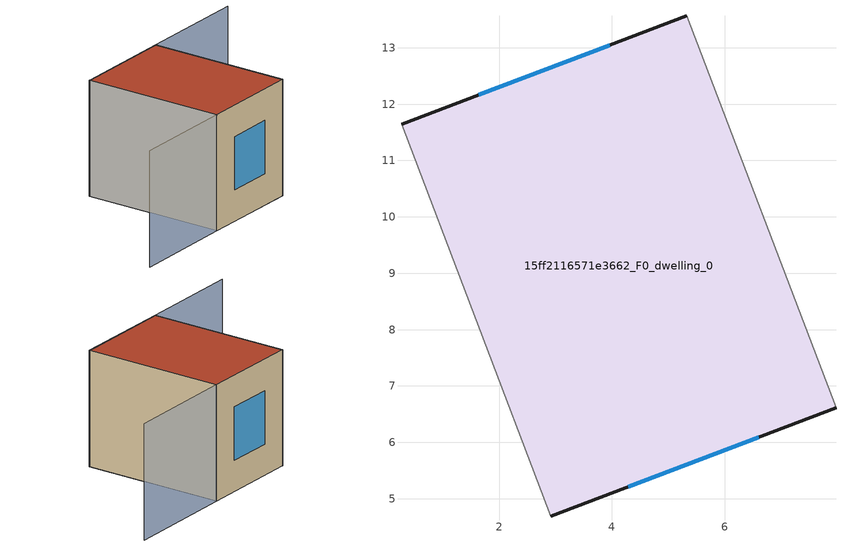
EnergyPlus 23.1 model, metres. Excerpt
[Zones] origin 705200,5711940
15ff2116571e3662_F0_dwelling_0
 floor ground (EU_floor_Construction): 7.97,6.61 5.33,13.57 0.27,11.64 2.92,4.69 z0
 wall outside (EU_wall_Construction): 0.27,11.64 5.33,13.57 / 7.97,6.61 2.92,4.69 z0:6
 wall adiabatic (EU_wall_Construction): 5.33,13.57 7.97,6.61 / 2.92,4.69 0.27,11.64 z0:6
 window (EU_Window_Construction): 1.64,12.16 3.96,13.05 / 6.61,6.09 4.29,5.21 z1.62:4.38
 roof outside (EU_roof_Construction): 5.33,13.57 7.97,6.61 2.92,4.69 0.27,11.64 z6
shading: 0.26,11.66 2.92,4.69 / 2.92,4.69 -2.25,2.72 / 7.97,6.61 5.33,13.57 / 5.33,13.57 10.89,15.68 z0:6
[Building]
EU S2 Campaign: North Axis=0; Terrain=City; Solar Distribution=FullExterior
[Site:Location]
London: Latitude=51.5; Longitude=-0.5; Time Zone=0; Elevation=25
[SizingPeriod:WeatherFileDays]
AnnualSizingPeriod: Begin Month=1; Begin Day of Month=1; End Month=12; End Day of Month=31; Day of Week for Start Day=Monday; Use Weather File Daylight Saving Period=No; Use Weather File Rain and Snow Indicators=No
[MATERIAL]
EU_InternalMass_Material: Roughness=MediumRough; Thickness=0.1; Conductivity=1; Density=1800; Specific Heat=900; Thermal Absorptance=0.9; Solar Absorptance=0.7; Visible Absorptance=0.7
[MATERIAL:NOMASS] Roughness=MediumRough; Thermal Absorptance=0.9; Solar Absorptance=0.7; Visible Absorptance=0.7
Name | Thermal Resistance
EU_wall_NoMass | 0.727863
EU_roof_NoMass | 0.773354
EU_floor_NoMass | 1.79329
[WINDOWMATERIAL:SIMPLEGLAZINGSYSTEM]
EU_Window_SimpleGlazing: UFactor=2.58614; Solar Heat Gain Coefficient=0.76; Visible Transmittance=0.76
[CONSTRUCTION]
EU_wall_Construction: EU_wall_NoMass
EU_roof_Construction: EU_roof_NoMass
EU_floor_Construction: EU_floor_NoMass
EU_InternalMass_Construction: EU_InternalMass_Material
EU_Window_Construction: EU_Window_SimpleGlazing
[ZONE]
15ff2116571e3662_F0_dwelling_0: Type=1; Multiplier=1; Ceiling Height=autocalculate; Volume=241.592; Floor Area=autocalculate; Part of Total Floor Area=Yes
[INTERNALMASS]
15ff2116571e3662_F0_dwelling_0_EU_InternalMass: Construction=EU_InternalMass_Construction; Zone or ZoneList=15ff2116571e3662_F0_dwelling_0; Surface Area=40.2656
[OTHEREQUIPMENT]
EU_Step8_InternalGain_15ff2116571e3662_F0_dwelling_0_f000: Fuel Type=Electricity; Zone or ZoneList or Space or SpaceList=15ff2116571e3662_F0_dwelling_0; Schedule=EU_Step8_GainSchedule_15ff2116571e3662_F0_dwelling_0_f000; Design Level Calculation Method=Watts/Area; Power per Zone Floor Area=1; Fraction Latent=0; Fraction Radiant=0; Fraction Lost=0; Carbon Dioxide Generation Rate=0; EndUse Subcategory=EU_Step8_InternalGains
[ZONEVENTILATION:DESIGNFLOWRATE]
EU_ConstantAir_15ff2116571e3662_F0_dwelling_0: Zone or ZoneList or Space or SpaceList=15ff2116571e3662_F0_dwelling_0; Schedule=EU_AlwaysOn; Design Flow Rate Calculation Method=AirChanges/Hour; Air Changes per Hour=0.484901; Ventilation Type=Natural; Fan Pressure Rise=0; Fan Total Efficiency=1; Constant Term Coefficient=1; Temperature Term Coefficient=0; Velocity Term Coefficient=0; Velocity Squared Term Coefficient=0; Minimum Indoor Temperature=-100; Maximum Indoor Temperature=100; Delta Temperature=-100; Minimum Outdoor Temperature=-100; Maximum Outdoor Temperature=100; Maximum Wind Speed=40
[HVACTEMPLATE:THERMOSTAT]
EU_HeatOnly_15ff2116571e3662_F0_dwelling_0: Constant Heating Setpoint=20; Constant Cooling Setpoint=50
[HVACTEMPLATE:ZONE:IDEALLOADSAIRSYSTEM]
15ff2116571e3662_F0_dwelling_0: Template Thermostat=EU_HeatOnly_15ff2116571e3662_F0_dwelling_0; System Availability Schedule=EU_AlwaysOn; Maximum Heating Supply Air Temperature=50; Minimum Cooling Supply Air Temperature=13; Maximum Heating Supply Air Humidity Ratio=0.0156; Minimum Cooling Supply Air Humidity Ratio=0.0077; Heating Limit=NoLimit; Cooling Limit=NoLimit; Heating Availability Schedule=EU_AlwaysOn; Cooling Availability Schedule=EU_CoolingOff; Dehumidification Control Type=ConstantSensibleHeatRatio; Cooling Sensible Heat Ratio=0.7; Dehumidification Setpoint=60; Humidification Control Type=None; Humidification Setpoint=30; Outdoor Air Method=None; Outdoor Air Flow Rate per Person=0.00944; Outdoor Air Flow Rate per Zone Floor Area=0; Outdoor Air Flow Rate per Zone=0; Demand Controlled Ventilation Type=None; Outdoor Air Economizer Type=NoEconomizer; Heat Recovery Type=None; Sensible Heat Recovery Effectiveness=0.7; Latent Heat Recovery Effectiveness=0.65
[SIZING:ZONE]
15ff2116571e3662_F0_dwelling_0: Zone Cooling Design Supply Air Temperature Input Method=SupplyAirTemperature; Zone Cooling Design Supply Air Temperature=13; Zone Heating Design Supply Air Temperature Input Method=SupplyAirTemperature; Zone Heating Design Supply Air Temperature=50; Zone Cooling Design Supply Air Humidity Ratio=0.008; Zone Heating Design Supply Air Humidity Ratio=0.008; Cooling Design Air Flow Method=DesignDay; Cooling Design Air Flow Rate=0; Cooling Minimum Air Flow per Zone Floor Area=0.000762; Cooling Minimum Air Flow=0; Cooling Minimum Air Flow Fraction=0.2; Heating Design Air Flow Method=DesignDay; Heating Design Air Flow Rate=0; Heating Maximum Air Flow per Zone Floor Area=0.002032; Heating Maximum Air Flow=0.141576; Heating Maximum Air Flow Fraction=0.3; Account for Dedicated Outdoor Air System=No; Dedicated Outdoor Air System Control Strategy=NeutralSupplyAir; Dedicated Outdoor Air Low Setpoint Temperature for Design=autosize; Dedicated Outdoor Air High Setpoint Temperature for Design=autosize; Zone Load Sizing Method=Sensible Load Only No Latent Load; Zone Latent Cooling Design Supply Air Humidity Ratio Input Method=HumidityRatioDifference; Zone Cooling Design Supply Air Humidity Ratio Difference=0.005; Zone Latent Heating Design Supply Air Humidity Ratio Input Method=HumidityRatioDifference; Zone Humidification Design Supply Air Humidity Ratio Difference=0.005
[SCHEDULE:CONSTANT]
Name | Hourly Value
EU_AlwaysOn | 1
EU_CoolingOff | 0
[SCHEDULE:FILE]
EU_Step8_GainSchedule_15ff2116571e3662_F0_dwelling_0_f000: File=../../schedules/15ff2116571e3662/15ff2116571e3662_F0_dwelling_0_f000_gain.csv; Column Number=1; Rows to Skip at Top=0; Number of Hours of Data=8760; Column Separator=Comma; Interpolate to Timestep=No; Minutes per Item=60; Adjust Schedule for Daylight Savings=Yes
